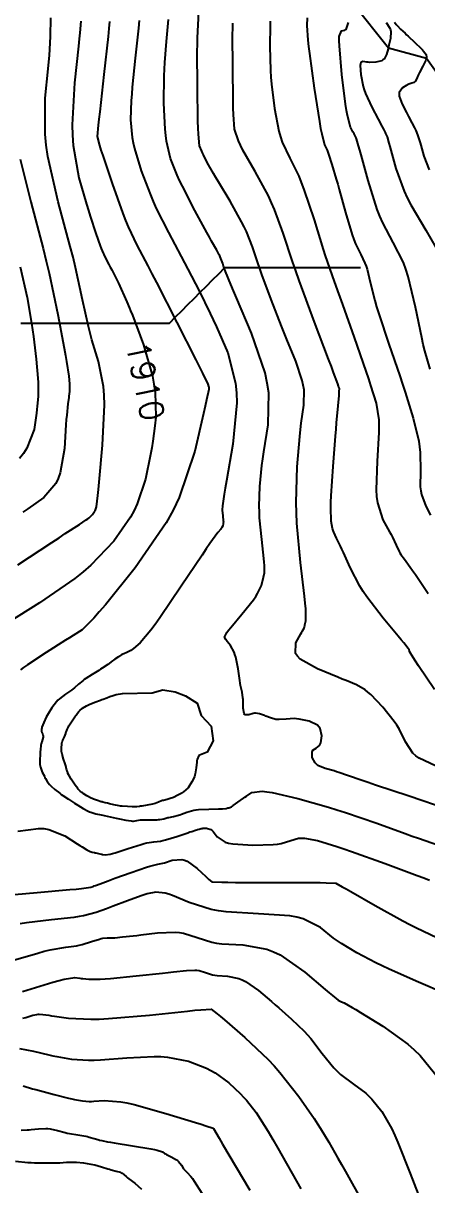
# Model space of a CAD drawing. Header units: metres. Extents: x 837475 to 838479, y 1189012 to 1191015.
# Drawn here: x 838189.3 to 838254.6, y 1189330.8 to 1189518.9 of the extents above; entities that cross this region are included whole.
import ezdxf

# ---------------------------------------------------------------- set-up
doc = ezdxf.new("R2010")
doc.units = ezdxf.units.M
doc.header["$LTSCALE"] = 0.3
for name, color, linetype in [('COTAS 10', 1, 'Continuous'), ('COTAS INT', 252, 'Continuous'), ('DRENAJE', 5, 'Continuous')]:
    doc.layers.add(name, color=color, linetype=linetype)
doc.styles.get("Standard").update_dxf_attribs({"font": 'simplex.shx'})

msp = doc.modelspace()

# ---------------------------------------------------------------- linework, layer by layer
at = {"layer": 'COTAS 10'}
for points in [[(838198.598, 1189519.287), (838198.43, 1189517.415), (838198.33, 1189516.431), (838198.207, 1189515.246), (838197.571, 1189509.287), (838197.201, 1189502.505), (838197.247, 1189500.8), (838197.356, 1189499.171), (838198.283, 1189493.913), (838199.518, 1189489.633), (838199.821, 1189488.619), (838200.107, 1189487.681), (838200.999, 1189484.912), (838201.711, 1189482.924), (838201.883, 1189482.477), (838202.044, 1189482.075), (838202.536, 1189480.999), (838203.121, 1189479.888), (838203.341, 1189479.464), (838203.586, 1189478.99), (838204.68, 1189476.857), (838206.064, 1189473.826), (838206.492, 1189472.786), (838206.658, 1189472.368), (838206.939, 1189471.658), (838208.717, 1189466.857), (838210.18, 1189461.792), (838210.43, 1189460.498), (838210.612, 1189459.251), (838210.709, 1189455.135), (838210.547, 1189453.771), (838210.25, 1189451.284), (838210.082, 1189450.203), (838209.897, 1189449.115), (838209.08, 1189445.135), (838207.725, 1189441.144), (838207.201, 1189440.05), (838206.612, 1189438.961), (838203.945, 1189435.065), (838200.219, 1189431.18), (838198.962, 1189430.097), (838197.608, 1189429.012), (838191.903, 1189425.065), (838186.648, 1189421.777)], [(838255.865, 1189411.062), (838253.269, 1189414.885), (838252.777, 1189415.622), (838252.384, 1189416.22), (838251.785, 1189417.22), (838251.785, 1189417.347), (838251.769, 1189417.395), (838251.747, 1189417.448), (838251.61, 1189417.683), (838250.877, 1189418.601), (838250.48, 1189419.084), (838249.998, 1189419.667), (838247.555, 1189422.597), (838244.911, 1189426.032), (838244.303, 1189426.932), (838243.748, 1189427.81), (838242.193, 1189430.798), (838241.122, 1189433.256), (838240.873, 1189433.8), (838240.645, 1189434.285), (838239.992, 1189435.544), (838239.542, 1189436.503), (838239.442, 1189436.798), (838239.352, 1189437.107), (838239.113, 1189438.33), (838239.061, 1189440.481), (838239.088, 1189441.375), (838239.133, 1189442.398), (838239.448, 1189447.17), (838239.834, 1189452.092), (838239.925, 1189453.209), (838240.008, 1189454.221), (838240.251, 1189456.988), (838240.401, 1189458.684), (838240.426, 1189459.02), (838240.444, 1189459.298), (838240.449, 1189459.818), (838240.384, 1189460.019), (838240.359, 1189460.095), (838240.33, 1189460.18), (838240.197, 1189460.562), (838239.527, 1189462.363), (838239.158, 1189463.343), (838238.711, 1189464.531), (838236.436, 1189470.562), (838233.959, 1189477.261), (838233.385, 1189478.872), (838232.858, 1189480.376), (838231.36, 1189484.924), (838229.94, 1189488.804), (838229.463, 1189489.886), (838228.95, 1189490.972), (838226.796, 1189494.924), (838224.834, 1189498.396), (838224.442, 1189499.18), (838224.116, 1189499.886), (838223.485, 1189501.794), (838223.314, 1189504.188), (838223.278, 1189505.2), (838223.247, 1189506.363), (838223.176, 1189511.828), (838223.17, 1189517.088), (838223.18, 1189518.123), (838223.194, 1189518.975)], [(838249.361, 1189519.097), (838249.647, 1189518.767), (838249.751, 1189518.653), (838249.866, 1189518.53), (838250.375, 1189518.005), (838251.08, 1189517.314), (838251.319, 1189517.086), (838251.578, 1189516.842), (838252.673, 1189515.83), (838253.699, 1189514.857), (838253.914, 1189514.638), (838254.099, 1189514.441), (838254.519, 1189513.91), (838254.575, 1189513.376), (838254.531, 1189513.178), (838254.46, 1189512.956), (838253.99, 1189511.973), (838253.438, 1189510.969), (838253.316, 1189510.735), (838253.208, 1189510.519), (838252.932, 1189509.901), (838252.704, 1189509.498), (838252.626, 1189509.418), (838252.543, 1189509.351), (838252.192, 1189509.227), (838251.718, 1189509.089), (838251.557, 1189509.015), (838251.383, 1189508.924), (838250.647, 1189508.465), (838250.14, 1189507.721), (838250.11, 1189507.451), (838250.129, 1189507.154), (838250.595, 1189505.848), (838251.313, 1189504.481), (838251.49, 1189504.144), (838251.658, 1189503.826), (838252.185, 1189502.831), (838252.608, 1189501.995), (838252.711, 1189501.778), (838252.807, 1189501.567), (838253.102, 1189500.856), (838253.415, 1189499.921), (838253.522, 1189499.569), (838253.638, 1189499.176), (838254.134, 1189497.421), (838254.975, 1189495.195)], [(838186.012, 1189377.689), (838191.503, 1189378.195), (838196.807, 1189378.646), (838197.845, 1189378.742), (838198.695, 1189378.824), (838200.206, 1189379.016), (838200.613, 1189379.17), (838200.767, 1189379.229), (838200.939, 1189379.295), (838201.71, 1189379.593), (838203.018, 1189380.08), (838203.529, 1189380.265), (838204.105, 1189380.472), (838206.722, 1189381.401), (838209.233, 1189382.262), (838209.742, 1189382.425), (838210.169, 1189382.556), (838211.041, 1189382.759), (838211.612, 1189382.854), (838211.85, 1189382.917), (838212.124, 1189382.996), (838213.4, 1189383.413), (838214.934, 1189383.521), (838215.37, 1189383.404), (838215.81, 1189383.224), (838217.439, 1189382.043), (838218.807, 1189380.745), (838219.083, 1189380.49), (838219.315, 1189380.28), (838219.779, 1189379.902), (838221.436, 1189379.836), (838222.419, 1189379.824), (838223.63, 1189379.814), (838229.899, 1189379.798), (838236.149, 1189379.785), (838237.348, 1189379.776), (838238.317, 1189379.766), (838239.899, 1189379.712), (838240.92, 1189379.11), (838241.536, 1189378.755), (838242.296, 1189378.318), (838246.244, 1189376.057), (838250.753, 1189373.565), (838251.867, 1189372.982), (838252.922, 1189372.446), (838256.244, 1189370.894)], [(838188.67, 1189352.92), (838190.944, 1189352.475), (838193.399, 1189351.887), (838194.065, 1189351.745), (838194.726, 1189351.612), (838197.063, 1189351.207), (838199.838, 1189351.029), (838200.774, 1189351.039), (838201.783, 1189351.075), (838206.033, 1189351.416), (838210.441, 1189351.638), (838211.549, 1189351.597), (838212.609, 1189351.513), (838216.033, 1189350.842), (838218.926, 1189349.727), (838219.651, 1189349.364), (838220.343, 1189348.976), (838222.57, 1189347.379), (838224.468, 1189345.575), (838224.953, 1189345.058), (838225.42, 1189344.532), (838226.959, 1189342.57), (838228.935, 1189339.448), (838229.677, 1189338.191), (838230.503, 1189336.765), (838234.194, 1189330.195)]]:
    msp.add_lwpolyline(points, dxfattribs=at)
at = {"layer": 'COTAS INT'}
for points in [[(838188.382, 1189431.247), (838193.909, 1189434.876), (838195.072, 1189435.637), (838196.077, 1189436.292), (838198.382, 1189437.775), (838199.475, 1189438.506), (838199.716, 1189438.686), (838199.931, 1189438.857), (838200.484, 1189439.394), (838200.812, 1189439.872), (838200.884, 1189440.006), (838200.949, 1189440.141), (838201.115, 1189440.631), (838201.337, 1189442.464), (838201.436, 1189443.446), (838201.552, 1189444.633), (838202.106, 1189450.631), (838202.412, 1189457.17), (838202.371, 1189458.698), (838202.275, 1189460.104), (838201.475, 1189464.162), (838200.374, 1189467.678), (838200.087, 1189468.743), (838199.809, 1189469.847), (838198.874, 1189474.162), (838197.732, 1189479.372), (838197.324, 1189481.04), (838196.877, 1189482.807), (838194.928, 1189490), (838193.264, 1189497.339), (838192.996, 1189499.197), (838192.811, 1189500.979), (838192.841, 1189506.787), (838193.319, 1189511.555), (838193.418, 1189512.681), (838193.501, 1189513.723), (838193.68, 1189516.787), (838193.719, 1189519.84)], [(838256.029, 1189398.685), (838253.386, 1189399.907), (838252.82, 1189400.313), (838252.325, 1189400.749), (838251.135, 1189402.568), (838250.138, 1189404.655), (838249.765, 1189405.26), (838249.349, 1189405.877), (838247.499, 1189408.201), (838245.554, 1189410.218), (838245.079, 1189410.641), (838244.633, 1189411.005), (838243.249, 1189411.831), (838241.548, 1189412.491), (838240.901, 1189412.75), (838240.177, 1189413.043), (838236.925, 1189414.377), (838234.103, 1189415.97), (838233.65, 1189416.426), (838233.339, 1189416.888), (838233.401, 1189418.609), (838234.207, 1189420.048), (838234.365, 1189420.332), (838234.495, 1189420.566), (838234.729, 1189420.997), (838234.806, 1189421.242), (838234.837, 1189421.359), (838234.872, 1189421.497), (838235.032, 1189422.172), (838235.014, 1189424.114), (838234.937, 1189425.05), (838234.829, 1189426.159), (838234.176, 1189431.606), (838233.57, 1189437.979), (838233.491, 1189439.673), (838233.451, 1189441.336), (838233.627, 1189447.087), (838234.049, 1189451.997), (838234.164, 1189453.13), (838234.277, 1189454.165), (838234.681, 1189457.087), (838234.725, 1189459.566), (838234.612, 1189460.323), (838234.445, 1189461.11), (838233.39, 1189464.205), (838231.921, 1189467.741), (838231.493, 1189468.807), (838231.057, 1189469.91), (838229.402, 1189474.205), (838227.894, 1189478.278), (838227.549, 1189479.241), (838227.236, 1189480.133), (838226.367, 1189482.76), (838225.41, 1189485.202), (838225.041, 1189485.977), (838224.628, 1189486.795), (838222.76, 1189490.108), (838220.879, 1189493.263), (838220.458, 1189493.981), (838220.08, 1189494.632), (838219.072, 1189496.42), (838218.438, 1189497.648), (838218.296, 1189497.945), (838218.168, 1189498.223), (838217.825, 1189499.072), (838217.617, 1189500.991), (838217.575, 1189501.944), (838217.538, 1189503.08), (838217.46, 1189508.706), (838217.453, 1189514.388), (838217.462, 1189515.559), (838217.475, 1189516.556), (838217.562, 1189518.706), (838217.687, 1189520.812)], [(838235.211, 1189519.847), (838235.163, 1189518.604), (838235.357, 1189516.223), (838235.476, 1189515.2), (838235.623, 1189514.019), (838236.391, 1189508.439), (838237.227, 1189503.009), (838237.416, 1189501.923), (838237.588, 1189501.018), (838238.057, 1189499.253), (838238.455, 1189498.41), (838238.581, 1189498.085), (838238.714, 1189497.72), (838239.253, 1189496.074), (838239.949, 1189493.721), (838240.18, 1189492.911), (838240.429, 1189492.032), (838241.468, 1189488.289), (838242.541, 1189484.693), (838242.811, 1189483.907), (838243.069, 1189483.214), (838243.902, 1189481.468), (838244.598, 1189480.083), (838244.769, 1189479.617), (838244.931, 1189479.114), (838245.436, 1189476.998), (838246.171, 1189474.034), (838246.477, 1189472.997), (838246.827, 1189471.866), (838248.463, 1189466.998), (838250.24, 1189461.82), (838250.68, 1189460.494), (838251.097, 1189459.214), (838252.414, 1189454.978), (838253.303, 1189451.272), (838253.45, 1189450.326), (838253.554, 1189449.416), (838253.572, 1189446.417), (838253.546, 1189443.863), (838253.623, 1189443.232), (838253.737, 1189442.634), (838254.45, 1189440.751), (838255.226, 1189439.301)], [(838203.258, 1189519.211), (838203.148, 1189518.094), (838203.014, 1189516.797), (838202.324, 1189510.62), (838201.642, 1189504.617), (838201.512, 1189503.43), (838201.407, 1189502.449), (838201.243, 1189500.62), (838201.612, 1189499.159), (838201.844, 1189498.409), (838202.132, 1189497.51), (838203.64, 1189493.017), (838205.397, 1189488.157), (838205.842, 1189487.026), (838206.269, 1189485.988), (838207.66, 1189483.017), (838209.427, 1189479.661), (838210.092, 1189478.381), (838210.832, 1189476.949), (838214.135, 1189470.508), (838217.217, 1189464.452), (838217.817, 1189463.262), (838218.307, 1189462.283), (838219.164, 1189460.508), (838219.273, 1189460.133), (838219.291, 1189460.037), (838219.305, 1189459.944), (838219.312, 1189459.64), (838218.949, 1189457.935), (838218.729, 1189456.959), (838218.457, 1189455.766), (838217.044, 1189449.64), (838214.502, 1189442.148), (838213.517, 1189440.094), (838212.411, 1189438.049), (838207.405, 1189430.736), (838202.561, 1189424.788), (838201.557, 1189423.604), (838200.7, 1189422.62), (838198.824, 1189420.736), (838197.363, 1189419.819), (838196.769, 1189419.444), (838196.091, 1189419.017), (838192.957, 1189417.04), (838189.929, 1189415.061), (838189.319, 1189414.632), (838188.809, 1189414.256)], [(838208.009, 1189519.381), (838207.906, 1189518.171), (838207.404, 1189513.315), (838206.92, 1189508.597), (838206.828, 1189507.473), (838206.756, 1189506.428), (838206.649, 1189503.315), (838206.921, 1189500.466), (838207.088, 1189499.588), (838207.294, 1189498.671), (838208.369, 1189495.035), (838209.857, 1189491.136), (838210.323, 1189490.053), (838210.814, 1189488.968), (838212.784, 1189485.035), (838214.838, 1189481.188), (838215.382, 1189480.157), (838215.914, 1189479.141), (838217.748, 1189475.593), (838219.533, 1189471.959), (838220.035, 1189470.889), (838220.54, 1189469.791), (838222.393, 1189465.593), (838223.654, 1189460.658), (838223.786, 1189459.095), (838223.824, 1189457.447), (838223.18, 1189450.787), (838222.16, 1189444.864), (838221.961, 1189443.681), (838221.798, 1189442.696), (838221.514, 1189440.787), (838221.495, 1189440.148), (838221.499, 1189439.964), (838221.508, 1189439.775), (838221.575, 1189439.067), (838221.646, 1189438.457), (838221.658, 1189438.33), (838221.665, 1189438.222), (838221.662, 1189437.985), (838221.632, 1189437.852), (838221.569, 1189437.58), (838221.416, 1189437.284), (838221.336, 1189437.169), (838221.24, 1189437.039), (838220.755, 1189436.449), (838219.49, 1189434.705), (838218.902, 1189433.847), (838218.211, 1189432.826), (838214.854, 1189427.788), (838211.381, 1189422.669), (838210.616, 1189421.598), (838209.937, 1189420.677), (838208.195, 1189418.603), (838207.144, 1189417.697), (838206.9, 1189417.512), (838206.677, 1189417.355), (838206.041, 1189417.029), (838205.529, 1189416.843), (838205.383, 1189416.774), (838205.237, 1189416.698), (838204.695, 1189416.363), (838204.091, 1189415.939), (838203.905, 1189415.807), (838203.711, 1189415.669), (838202.944, 1189415.117), (838202.057, 1189414.505), (838201.788, 1189414.329), (838201.509, 1189414.15), (838200.418, 1189413.48), (838199.376, 1189412.818), (838199.129, 1189412.643), (838198.9, 1189412.472), (838198.221, 1189411.888), (838197.557, 1189411.305), (838197.338, 1189411.135), (838197.103, 1189410.962), (838196.126, 1189410.305), (838195.129, 1189409.553), (838194.881, 1189409.319), (838194.645, 1189409.074), (838193.897, 1189408.098), (838193.289, 1189407.09), (838193.141, 1189406.825), (838193.003, 1189406.566), (838192.578, 1189405.682), (838192.297, 1189404.961), (838192.249, 1189404.804), (838192.214, 1189404.667), (838192.196, 1189404.326), (838192.271, 1189404.108), (838192.296, 1189404.048), (838192.321, 1189403.987), (838192.424, 1189403.77), (838192.486, 1189403.509), (838192.485, 1189403.421), (838192.477, 1189403.326), (838192.38, 1189402.928), (838192.255, 1189402.553), (838192.228, 1189402.473), (838192.205, 1189402.403), (838192.149, 1189402.236), (838192.116, 1189402.052), (838192.107, 1189401.971), (838192.098, 1189401.877), (838192.065, 1189401.43), (838192.027, 1189400.841), (838192.015, 1189400.658), (838192.001, 1189400.466), (838191.945, 1189399.7), (838191.968, 1189398.891), (838192.005, 1189398.672), (838192.055, 1189398.455), (838192.345, 1189397.69), (838192.696, 1189396.997), (838192.784, 1189396.826), (838192.87, 1189396.664), (838193.146, 1189396.153), (838193.493, 1189395.676), (838193.622, 1189395.535), (838193.765, 1189395.39), (838194.403, 1189394.834), (838195.186, 1189394.241), (838195.421, 1189394.073), (838195.664, 1189393.903), (838196.609, 1189393.276), (838197.574, 1189392.661), (838197.83, 1189392.499), (838198.081, 1189392.34), (838198.949, 1189391.797), (838199.78, 1189391.348), (838200.008, 1189391.248), (838200.234, 1189391.159), (838201.045, 1189390.929), (838201.884, 1189390.755), (838202.129, 1189390.702), (838202.379, 1189390.646), (838203.327, 1189390.427), (838204.314, 1189390.202), (838204.589, 1189390.143), (838204.864, 1189390.085), (838205.861, 1189389.885), (838206.745, 1189389.76), (838206.948, 1189389.748), (838207.133, 1189389.746), (838207.653, 1189389.823), (838208.229, 1189389.931), (838208.45, 1189389.948), (838208.697, 1189389.961), (838209.81, 1189389.961), (838210.93, 1189389.963), (838211.182, 1189389.977), (838211.407, 1189389.996), (838212.009, 1189390.111), (838212.514, 1189390.263), (838212.678, 1189390.305), (838212.854, 1189390.348), (838213.577, 1189390.505), (838214.395, 1189390.708), (838214.63, 1189390.78), (838214.869, 1189390.859), (838215.765, 1189391.202), (838216.872, 1189391.515), (838217.244, 1189391.575), (838217.645, 1189391.623), (838219.332, 1189391.698), (838220.901, 1189391.713), (838221.228, 1189391.723), (838221.507, 1189391.735), (838222.128, 1189391.798), (838222.408, 1189391.864), (838222.474, 1189391.879), (838222.534, 1189391.891), (838222.708, 1189391.922), (838222.994, 1189392.069), (838223.125, 1189392.155), (838223.278, 1189392.261), (838224.019, 1189392.806), (838224.906, 1189393.456), (838225.151, 1189393.628), (838225.397, 1189393.796), (838226.283, 1189394.372), (838227.961, 1189394.564), (838228.705, 1189394.489), (838229.571, 1189394.358), (838233.708, 1189393.425), (838238.666, 1189392.019), (838240.05, 1189391.59), (838241.439, 1189391.145), (838246.493, 1189389.393), (838251.12, 1189387.717), (838252.239, 1189387.319), (838253.288, 1189386.949), (838256.493, 1189385.853)], [(838258.083, 1189391.593), (838251.754, 1189393.762), (838246.291, 1189395.58), (838245.13, 1189395.971), (838244.122, 1189396.312), (838241.754, 1189397.135), (838240.368, 1189397.614), (838239.98, 1189397.737), (838239.591, 1189397.857), (838238.168, 1189398.259), (838236.974, 1189398.762), (838236.729, 1189398.945), (838236.52, 1189399.148), (838236.073, 1189400.041), (838236.041, 1189400.896), (838236.094, 1189401.074), (838236.174, 1189401.228), (838236.685, 1189401.571), (838237.249, 1189401.982), (838237.361, 1189402.178), (838237.455, 1189402.41), (838237.636, 1189403.543), (838237.349, 1189404.738), (838237.148, 1189405.008), (838236.894, 1189405.252), (838235.538, 1189405.915), (838233.936, 1189406.268), (838233.528, 1189406.318), (838233.134, 1189406.346), (838231.84, 1189406.271), (838230.726, 1189406.168), (838230.445, 1189406.178), (838230.178, 1189406.204), (838229.313, 1189406.439), (838228.562, 1189406.752), (838228.365, 1189406.828), (838228.174, 1189406.9), (838227.524, 1189407.121), (838226.883, 1189407.211), (838226.697, 1189407.201), (838226.507, 1189407.175), (838225.793, 1189406.953), (838225.207, 1189406.923), (838225.099, 1189407.018), (838225.014, 1189407.157), (838224.9, 1189408.036), (838224.891, 1189409.142), (838224.872, 1189409.425), (838224.846, 1189409.698), (838224.69, 1189410.603), (838224.466, 1189411.699), (838224.397, 1189412.094), (838224.325, 1189412.528), (838224.039, 1189414.424), (838223.667, 1189416.306), (838223.54, 1189416.731), (838223.403, 1189417.114), (838222.822, 1189418.152), (838222.283, 1189418.828), (838222.173, 1189418.984), (838222.079, 1189419.125), (838221.879, 1189419.522), (838222.249, 1189420.283), (838222.515, 1189420.654), (838222.852, 1189421.095), (838224.657, 1189423.265), (838226.526, 1189425.571), (838226.902, 1189426.098), (838227.217, 1189426.576), (838227.847, 1189427.898), (838228.16, 1189429.261), (838228.312, 1189429.927), (838228.327, 1189431.112), (838228.289, 1189431.652), (838228.232, 1189432.285), (838227.875, 1189435.336), (838227.539, 1189438.877), (838227.495, 1189439.818), (838227.473, 1189440.742), (838227.571, 1189443.937), (838227.924, 1189447.346), (838228.062, 1189448.406), (838228.219, 1189449.515), (838228.931, 1189453.937), (838229.022, 1189459.097), (838228.787, 1189460.672), (838228.439, 1189462.309), (838226.243, 1189468.75), (838223.813, 1189474.453), (838223.318, 1189475.625), (838222.899, 1189476.621), (838222.028, 1189478.75), (838221.703, 1189479.629), (838221.628, 1189479.836), (838221.561, 1189480.029), (838221.373, 1189480.595), (838221.167, 1189481.122), (838221.087, 1189481.289), (838220.998, 1189481.466), (838220.595, 1189482.18), (838219.769, 1189483.642), (838219.412, 1189484.29), (838219.001, 1189485.043), (838217.053, 1189488.638), (838215.043, 1189492.534), (838214.591, 1189493.476), (838214.185, 1189494.359), (838213.097, 1189497.053), (838212.456, 1189499.831), (838212.331, 1189500.766), (838212.23, 1189501.773), (838212.054, 1189506.011), (838212.104, 1189510.408), (838212.145, 1189511.516), (838212.197, 1189512.577), (838212.483, 1189516.011), (838212.798, 1189519.545)], [(838229.265, 1189519.29), (838229.223, 1189518.561), (838229.17, 1189515.216), (838229.302, 1189511.293), (838229.377, 1189510.2), (838229.468, 1189509.103), (838229.938, 1189505.117), (838230.671, 1189501.448), (838230.929, 1189500.551), (838231.211, 1189499.707), (838232.427, 1189497.089), (838233.863, 1189494.168), (838234.284, 1189493.133), (838234.714, 1189492), (838236.353, 1189487.089), (838237.836, 1189482.325), (838238.169, 1189481.285), (838238.468, 1189480.366), (838239.264, 1189478.052), (838240.162, 1189475.591), (838240.523, 1189474.579), (838240.934, 1189473.423), (838242.829, 1189468.052), (838244.729, 1189462.582), (838245.144, 1189461.363), (838245.51, 1189460.271), (838246.431, 1189457.398), (838246.82, 1189454.724), (838246.851, 1189453.758), (838246.849, 1189452.695), (838246.564, 1189448.042), (838246.402, 1189443.366), (838246.477, 1189442.288), (838246.604, 1189441.304), (838247.495, 1189438.533), (838248.574, 1189436.589), (838248.818, 1189436.126), (838249.04, 1189435.696), (838249.644, 1189434.417), (838250.122, 1189433.422), (838250.264, 1189433.172), (838250.41, 1189432.933), (838250.973, 1189432.158), (838251.926, 1189430.877), (838252.319, 1189430.318), (838252.768, 1189429.671), (838254.854, 1189426.598)], [(838255.151, 1189462.941), (838254.295, 1189465.876), (838254.042, 1189466.912), (838253.782, 1189468.044), (838252.783, 1189472.941), (838251.593, 1189477.916), (838251.213, 1189479.098), (838250.811, 1189480.196), (838249.176, 1189483.452), (838247.47, 1189486.631), (838247.024, 1189487.679), (838246.588, 1189488.799), (838245.109, 1189493.452), (838243.965, 1189497.609), (838243.741, 1189498.416), (838243.558, 1189499.074), (838243.232, 1189500.211), (838243.16, 1189500.387), (838243.136, 1189500.439), (838243.111, 1189500.492), (838243.006, 1189500.698), (838242.821, 1189501.049), (838242.745, 1189501.194), (838242.658, 1189501.359), (838242.254, 1189502.129), (838241.75, 1189503.987), (838241.599, 1189504.839), (838241.444, 1189505.837), (838240.844, 1189510.66), (838240.454, 1189515.261), (838240.431, 1189516.119), (838240.445, 1189516.797), (838240.804, 1189517.741), (838241.344, 1189517.805), (838241.472, 1189517.927), (838241.59, 1189518.094), (838241.941, 1189519.076)], [(838248.033, 1189519.042), (838248.63, 1189518.155), (838248.722, 1189517.885), (838248.782, 1189517.603), (838248.736, 1189516.496), (838248.484, 1189515.377), (838248.415, 1189515.088), (838248.346, 1189514.807), (838248.1, 1189513.869), (838247.682, 1189513.145), (838247.505, 1189512.999), (838247.301, 1189512.878), (838246.343, 1189512.638), (838245.337, 1189512.607), (838245.103, 1189512.617), (838244.889, 1189512.636), (838244.275, 1189512.771), (838243.922, 1189512.561), (838243.872, 1189512.362), (838243.843, 1189512.102), (838243.909, 1189510.653), (838244.306, 1189508.72), (838244.485, 1189508.155), (838244.693, 1189507.577), (838245.696, 1189505.378), (838246.716, 1189503.434), (838246.935, 1189503.017), (838247.128, 1189502.651), (838247.595, 1189501.765), (838247.859, 1189501.244), (838247.923, 1189501.108), (838247.983, 1189500.977), (838248.167, 1189500.534), (838248.486, 1189499.498), (838248.632, 1189498.993), (838248.802, 1189498.393), (838249.621, 1189495.437), (838250.958, 1189491.729), (838251.454, 1189490.655), (838252.005, 1189489.56), (838254.45, 1189485.437), (838256.854, 1189481.212)], [(838188.763, 1189496.956), (838190.468, 1189490), (838192.488, 1189482.44), (838192.981, 1189480.442), (838193.444, 1189478.486), (838194.876, 1189471.768), (838195.902, 1189466.312), (838196.109, 1189465.152), (838196.283, 1189464.144), (838196.632, 1189461.768), (838196.732, 1189460.564), (838196.748, 1189460.295), (838196.759, 1189460.053), (838196.759, 1189459.41), (838196.698, 1189458.809), (838196.672, 1189458.593), (838196.64, 1189458.355), (838196.492, 1189457.32), (838196.297, 1189455.493), (838196.236, 1189454.757), (838196.173, 1189453.921), (838195.921, 1189450.07), (838195.252, 1189446.118), (838194.925, 1189445.218), (838194.537, 1189444.403), (838192.623, 1189442.16), (838190.022, 1189440.312), (838189.199, 1189439.745)], [(838188.787, 1189479.509), (838189.884, 1189474.53), (838190.615, 1189470.391), (838190.783, 1189469.296), (838190.937, 1189468.222), (838191.37, 1189464.53), (838191.625, 1189461.445), (838191.666, 1189460.755), (838191.695, 1189460.135), (838191.695, 1189458.488), (838191.54, 1189456.95), (838191.472, 1189456.399), (838191.392, 1189455.794), (838191.013, 1189453.155), (838189.871, 1189450.138), (838189.31, 1189449.294), (838188.643, 1189448.447)], [(838217.744, 1189400.407), (838217.707, 1189400.336), (838217.451, 1189399.72), (838217.398, 1189399.515), (838217.352, 1189399.296), (838217.254, 1189398.381), (838217.12, 1189397.42), (838217.053, 1189397.171), (838216.972, 1189396.93), (838216.572, 1189396.121), (838215.951, 1189395.15), (838215.203, 1189394.465), (838215.071, 1189394.374), (838214.926, 1189394.279), (838214.3, 1189393.918), (838213.605, 1189393.586), (838213.417, 1189393.51), (838213.232, 1189393.441), (838212.578, 1189393.253), (838211.972, 1189393.097), (838211.816, 1189393.049), (838211.666, 1189392.998), (838211.168, 1189392.8), (838210.602, 1189392.596), (838210.41, 1189392.543), (838210.201, 1189392.491), (838209.32, 1189392.315), (838208.466, 1189392.176), (838208.275, 1189392.147), (838208.104, 1189392.123), (838207.652, 1189392.07), (838207.223, 1189392.055), (838207.067, 1189392.055), (838206.894, 1189392.056), (838206.136, 1189392.077), (838205.275, 1189392.141), (838205.038, 1189392.171), (838204.802, 1189392.205), (838203.954, 1189392.372), (838203.221, 1189392.547), (838203.057, 1189392.587), (838202.91, 1189392.622), (838202.521, 1189392.718), (838202.166, 1189392.813), (838202.041, 1189392.847), (838201.904, 1189392.885), (838201.312, 1189393.053), (838200.638, 1189393.292), (838200.45, 1189393.375), (838200.26, 1189393.465), (838199.568, 1189393.851), (838198.975, 1189394.226), (838198.849, 1189394.308), (838198.738, 1189394.382), (838198.474, 1189394.573), (838198.254, 1189394.807), (838198.172, 1189394.908), (838198.08, 1189395.025), (838197.67, 1189395.579), (838197.24, 1189396.197), (838197.136, 1189396.355), (838197.038, 1189396.507), (838196.738, 1189397.007), (838196.51, 1189397.466), (838196.458, 1189397.591), (838196.411, 1189397.716), (838196.282, 1189398.162), (838196.145, 1189398.681), (838196.094, 1189398.852), (838196.037, 1189399.034), (838195.783, 1189399.791), (838195.555, 1189400.583), (838195.515, 1189400.787), (838195.484, 1189400.985), (838195.457, 1189401.645), (838195.498, 1189402.166), (838195.51, 1189402.275), (838195.522, 1189402.369), (838195.571, 1189402.585), (838195.657, 1189402.782), (838195.693, 1189402.864), (838195.929, 1189403.404), (838196.137, 1189403.899), (838196.187, 1189404.026), (838196.234, 1189404.148), (838196.377, 1189404.554), (838196.576, 1189405.003), (838196.658, 1189405.152), (838196.752, 1189405.313), (838197.19, 1189405.985), (838197.632, 1189406.625), (838197.728, 1189406.767), (838197.813, 1189406.892), (838198.027, 1189407.215), (838198.241, 1189407.471), (838198.327, 1189407.555), (838198.424, 1189407.644), (838198.868, 1189408.01), (838199.491, 1189408.405), (838199.699, 1189408.512), (838199.924, 1189408.618), (838200.867, 1189408.991), (838201.798, 1189409.326), (838202.016, 1189409.407), (838202.216, 1189409.485), (838202.791, 1189409.724), (838203.307, 1189409.932), (838203.469, 1189409.989), (838203.64, 1189410.046), (838204.329, 1189410.249), (838205.341, 1189410.385), (838210.162, 1189410.525), (838211.849, 1189410.979), (838213.866, 1189410.683), (838215.528, 1189410.03), (838217.427, 1189408.842), (838218.09, 1189406.832), (838219.687, 1189405.106), (838220.016, 1189402.725), (838219.03, 1189400.918), (838217.707, 1189400.336)], [(838188.408, 1189388.119), (838191.745, 1189388.564), (838192.589, 1189388.517), (838193.397, 1189388.396), (838196.023, 1189387.342), (838198.022, 1189386.063), (838198.435, 1189385.799), (838198.786, 1189385.575), (838199.546, 1189385.094), (838199.905, 1189384.9), (838200.003, 1189384.857), (838200.101, 1189384.819), (838200.451, 1189384.719), (838200.814, 1189384.644), (838200.919, 1189384.621), (838201.027, 1189384.597), (838201.437, 1189384.503), (838201.863, 1189384.405), (838201.982, 1189384.38), (838202.1, 1189384.355), (838202.531, 1189384.269), (838203.362, 1189384.373), (838203.733, 1189384.468), (838204.165, 1189384.591), (838206.234, 1189385.276), (838208.378, 1189385.972), (838208.857, 1189386.103), (838209.287, 1189386.207), (838210.426, 1189386.36), (838211.494, 1189386.486), (838211.879, 1189386.573), (838212.303, 1189386.682), (838214.158, 1189387.266), (838215.896, 1189387.863), (838216.247, 1189387.981), (838216.541, 1189388.078), (838217.133, 1189388.257), (838217.363, 1189388.314), (838217.429, 1189388.334), (838217.496, 1189388.356), (838217.747, 1189388.452), (838218.089, 1189388.54), (838218.214, 1189388.557), (838218.351, 1189388.57), (838218.954, 1189388.592), (838219.635, 1189388.38), (838219.821, 1189388.246), (838220.007, 1189388.081), (838220.668, 1189387.211), (838221.949, 1189386.342), (838222.525, 1189386.176), (838223.197, 1189386.043), (838226.424, 1189385.831), (838229.714, 1189385.95), (838230.426, 1189386.025), (838231.051, 1189386.119), (838232.59, 1189386.608), (838233.848, 1189386.974), (838234.295, 1189386.989), (838234.786, 1189386.966), (838236.918, 1189386.576), (838240.066, 1189385.623), (838241.197, 1189385.247), (838242.44, 1189384.823), (838247.869, 1189382.883), (838253.033, 1189380.948), (838254.11, 1189380.527), (838255.033, 1189380.155)], [(838257.547, 1189361.844), (838253.264, 1189363.667), (838248.521, 1189365.755), (838247.396, 1189366.279), (838246.352, 1189366.779), (838243.264, 1189368.393), (838240.805, 1189369.911), (838240.159, 1189370.352), (838239.527, 1189370.801), (838237.37, 1189372.499), (838234.584, 1189373.911), (838233.556, 1189374.18), (838232.416, 1189374.397), (838227.37, 1189374.741), (838222.131, 1189375.023), (838220.869, 1189375.201), (838219.689, 1189375.422), (838216.106, 1189376.582), (838213.428, 1189377.715), (838212.819, 1189377.919), (838212.266, 1189378.076), (838210.746, 1189378.247), (838209.34, 1189377.948), (838208.859, 1189377.809), (838208.339, 1189377.645), (838206.13, 1189376.849), (838203.852, 1189375.971), (838203.288, 1189375.755), (838202.754, 1189375.552), (838201.064, 1189374.916), (838199.04, 1189374.4), (838198.295, 1189374.273), (838197.47, 1189374.151), (838193.823, 1189373.767), (838189.818, 1189373.289), (838188.767, 1189373.108)], [(838186.914, 1189366.987), (838191.623, 1189368.378), (838192.678, 1189368.656), (838193.624, 1189368.888), (838196.143, 1189369.339), (838197.887, 1189369.565), (838198.345, 1189369.654), (838198.792, 1189369.756), (838200.318, 1189370.22), (838201.591, 1189370.645), (838201.879, 1189370.721), (838202.139, 1189370.78), (838202.844, 1189370.843), (838203.543, 1189370.831), (838203.798, 1189370.842), (838204.08, 1189370.859), (838205.322, 1189370.972), (838207.056, 1189371.167), (838207.648, 1189371.236), (838208.289, 1189371.311), (838211.007, 1189371.636), (838213.841, 1189371.745), (838214.554, 1189371.684), (838215.236, 1189371.584), (838217.442, 1189370.894), (838219.795, 1189370.132), (838220.571, 1189369.986), (838221.4, 1189369.869), (838224.842, 1189369.684), (838228.682, 1189369.01), (838229.763, 1189368.585), (838230.851, 1189368.056), (838234.842, 1189365.287), (838238.134, 1189362.493), (838238.781, 1189361.949), (838239.314, 1189361.504), (838240.283, 1189360.728), (838240.564, 1189360.583), (838240.662, 1189360.536), (838240.77, 1189360.486), (838241.233, 1189360.283), (838242.511, 1189359.575), (838243.132, 1189359.207), (838243.869, 1189358.765), (838247.496, 1189356.546), (838251.55, 1189353.597), (838252.556, 1189352.694), (838253.512, 1189351.754), (838256.546, 1189348.048)], [(838189.121, 1189362.129), (838194.068, 1189363.633), (838195.071, 1189363.91), (838195.915, 1189364.127), (838197.639, 1189364.405), (838198.403, 1189364.29), (838198.643, 1189364.259), (838198.895, 1189364.228), (838199.905, 1189364.117), (838201.744, 1189364.133), (838202.518, 1189364.182), (838203.407, 1189364.25), (838207.574, 1189364.657), (838211.812, 1189365.119), (838212.745, 1189365.222), (838213.574, 1189365.315), (838215.703, 1189365.56), (838217.057, 1189365.612), (838217.398, 1189365.583), (838217.724, 1189365.535), (838218.778, 1189365.205), (838219.902, 1189364.841), (838220.273, 1189364.772), (838220.669, 1189364.716), (838222.314, 1189364.627), (838224.187, 1189364.272), (838224.727, 1189364.049), (838225.277, 1189363.771), (838227.341, 1189362.314), (838229.458, 1189360.502), (838230.041, 1189360), (838230.623, 1189359.498), (838232.713, 1189357.685), (838234.742, 1189355.726), (838235.285, 1189355.132), (838235.82, 1189354.515), (838237.685, 1189352.099), (838239.562, 1189349.78), (838240.104, 1189349.224), (838240.655, 1189348.705), (838242.729, 1189347.143), (838244.734, 1189345.663), (838245.243, 1189345.197), (838245.731, 1189344.706), (838247.327, 1189342.729), (838248.924, 1189339.886), (838249.413, 1189338.849), (838249.922, 1189337.704), (838251.931, 1189332.667), (838253.885, 1189327.639)], [(838189.197, 1189357.809), (838189.671, 1189357.947), (838190.81, 1189358.289), (838191.478, 1189358.446), (838191.655, 1189358.467), (838191.829, 1189358.479), (838192.43, 1189358.443), (838193.419, 1189358.285), (838193.838, 1189358.22), (838194.32, 1189358.147), (838196.585, 1189357.805), (838200.221, 1189357.642), (838201.569, 1189357.681), (838203.063, 1189357.757), (838209.689, 1189358.335), (838215.839, 1189358.978), (838217.034, 1189359.094), (838218.008, 1189359.183), (838219.689, 1189359.283), (838220.671, 1189358.537), (838221.204, 1189358.094), (838221.851, 1189357.548), (838225.128, 1189354.721), (838228.914, 1189351.122), (838229.881, 1189350.09), (838230.812, 1189349.042), (838233.883, 1189345.128), (838236.359, 1189341.553), (838236.915, 1189340.719), (838237.415, 1189339.952), (838238.755, 1189337.747), (838240.21, 1189335.14), (838240.783, 1189334.121), (838241.429, 1189332.972), (838244.375, 1189327.747)], [(838189.244, 1189346.851), (838190.786, 1189346.407), (838191.311, 1189346.263), (838191.877, 1189346.109), (838194.274, 1189345.475), (838196.601, 1189344.89), (838197.123, 1189344.767), (838197.591, 1189344.66), (838198.843, 1189344.415), (838199.936, 1189344.345), (838200.305, 1189344.349), (838200.702, 1189344.363), (838202.377, 1189344.497), (838205.042, 1189344.298), (838206.065, 1189344.101), (838207.211, 1189343.843), (838212.377, 1189342.401), (838217.18, 1189340.917), (838218.097, 1189340.633), (838218.836, 1189340.404), (838220.013, 1189340.037), (838220.027, 1189340.023), (838220.035, 1189340.013), (838220.044, 1189339.997), (838220.048, 1189339.991), (838220.052, 1189339.984), (838220.071, 1189339.951), (838220.985, 1189338.395), (838221.555, 1189337.427), (838225.952, 1189329.951)], [(838188.905, 1189339.689), (838189.927, 1189339.726), (838190.227, 1189339.747), (838190.535, 1189339.771), (838191.711, 1189339.898), (838192.932, 1189339.952), (838193.268, 1189339.931), (838193.603, 1189339.895), (838194.807, 1189339.633), (838196.046, 1189339.302), (838196.402, 1189339.221), (838196.765, 1189339.144), (838198.127, 1189338.909), (838199.384, 1189338.7), (838199.682, 1189338.64), (838199.958, 1189338.58), (838200.77, 1189338.359), (838201.36, 1189338.165), (838201.496, 1189338.122), (838201.619, 1189338.085), (838201.964, 1189337.989), (838202.89, 1189337.824), (838203.381, 1189337.743), (838203.973, 1189337.646), (838206.955, 1189337.167), (838209.919, 1189336.661), (838210.499, 1189336.546), (838210.975, 1189336.443), (838211.824, 1189336.165), (838212.144, 1189335.917), (838212.285, 1189335.833), (838212.45, 1189335.743), (838213.237, 1189335.363), (838214.059, 1189334.897), (838214.245, 1189334.752), (838214.414, 1189334.601), (838214.874, 1189334), (838215.229, 1189333.432), (838215.33, 1189333.302), (838215.433, 1189333.184), (838215.817, 1189332.854), (838216.416, 1189332.182), (838216.654, 1189331.848), (838216.924, 1189331.449), (838218.16, 1189329.474)], [(838188.014, 1189334.664), (838190.032, 1189334.472), (838190.565, 1189334.436), (838191.086, 1189334.409), (838192.876, 1189334.373), (838194.441, 1189334.399), (838194.82, 1189334.41), (838195.177, 1189334.422), (838196.273, 1189334.481), (838197.27, 1189334.509), (838197.564, 1189334.502), (838197.866, 1189334.489), (838199.024, 1189334.389), (838200.208, 1189334.205), (838200.527, 1189334.14), (838200.842, 1189334.068), (838201.949, 1189333.756), (838202.972, 1189333.435), (838203.234, 1189333.358), (838203.486, 1189333.285), (838204.323, 1189333.063), (838204.988, 1189332.86), (838205.133, 1189332.8), (838205.26, 1189332.738), (838205.579, 1189332.498), (838205.974, 1189332.13), (838206.15, 1189331.987), (838206.354, 1189331.826), (838207.332, 1189331.096), (838208.4, 1189330.155)]]:
    msp.add_lwpolyline(points, dxfattribs=at)
at = {"layer": 'DRENAJE'}
for p, q in [((838242.6495, 1189522.221), (838248.3805, 1189514.9475)), ((838248.3805, 1189514.9475), (838254.553, 1189513.277)), ((838254.553, 1189513.277), (838260.81, 1189504.497))]:
    msp.add_line(p, q, dxfattribs=at)
msp.add_polyline3d([(838243.8645, 1189479.32806, 0), (838242.86483, 1189479.32806, 0), (838241.86517, 1189479.32806, 0), (838240.86551, 1189479.32806, 0), (838239.86585, 1189479.32806, 0), (838238.86618, 1189479.32806, 0), (838237.86652, 1189479.32806, 0), (838236.86686, 1189479.32806, 0), (838235.86719, 1189479.32806, 0), (838234.86753, 1189479.32806, 0), (838233.86787, 1189479.32806, 0), (838232.8682, 1189479.32806, 0), (838231.86854, 1189479.32806, 0), (838230.86888, 1189479.32806, 0), (838229.86922, 1189479.32806, 0), (838228.86955, 1189479.32806, 0), (838227.86989, 1189479.32806, 0), (838226.87023, 1189479.32806, 0), (838225.87056, 1189479.32806, 0), (838224.8709, 1189479.32806, 0), (838223.87124, 1189479.32806, 0), (838222.87158, 1189479.32806, 0), (838221.87191, 1189479.32806, 0), (838220.87225, 1189478.32839, 0), (838219.87259, 1189477.32873, 0), (838218.87292, 1189476.32907, 0), (838217.87326, 1189475.3294, 0), (838216.8736, 1189474.32974, 0), (838215.87394, 1189473.33008, 0), (838214.87427, 1189472.33042, 0), (838213.87461, 1189471.33075, 0), (838212.87495, 1189470.33109, 0), (838211.87528, 1189470.33109, 0), (838210.87562, 1189470.33109, 0), (838209.87596, 1189470.33109, 0), (838208.8763, 1189470.33109, 0), (838207.87663, 1189470.33109, 0), (838206.87697, 1189470.33109, 0), (838205.87731, 1189470.33109, 0), (838204.87764, 1189470.33109, 0), (838203.87798, 1189470.33109, 0), (838202.87832, 1189470.33109, 0), (838201.87865, 1189470.33109, 0), (838200.87899, 1189470.33109, 0), (838199.87933, 1189470.33109, 0), (838198.87967, 1189470.33109, 0), (838197.88, 1189470.33109, 0), (838196.88034, 1189470.33109, 0), (838195.88068, 1189470.33109, 0), (838194.88101, 1189470.33109, 0), (838193.88135, 1189470.33109, 0), (838192.88169, 1189470.33109, 0), (838191.88203, 1189470.33109, 0), (838190.88236, 1189470.33109, 0), (838189.8827, 1189470.33109, 0), (838188.88304, 1189470.33109, 0)], dxfattribs=at)

# ---------------------------------------------------------------- texts
at = {"layer": 'COTAS 10', "insert": (838205.839, 1189466.999), "char_height": 3.799998, "attachment_point": 7, "rotation": 281.8218104}
msp.add_mtext('1910', dxfattribs=at)

doc.saveas('drawing.dxf')
